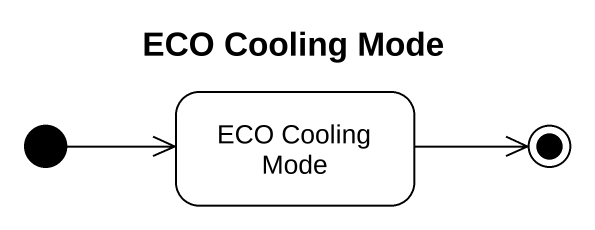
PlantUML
@startuml
title ECO Cooling Mode
hide empty description
state "ECO Cooling Mode" as ECO_Cooling_Mode
[*] -right-> ECO_Cooling_Mode
ECO_Cooling_Mode -right-> [*]
@enduml
